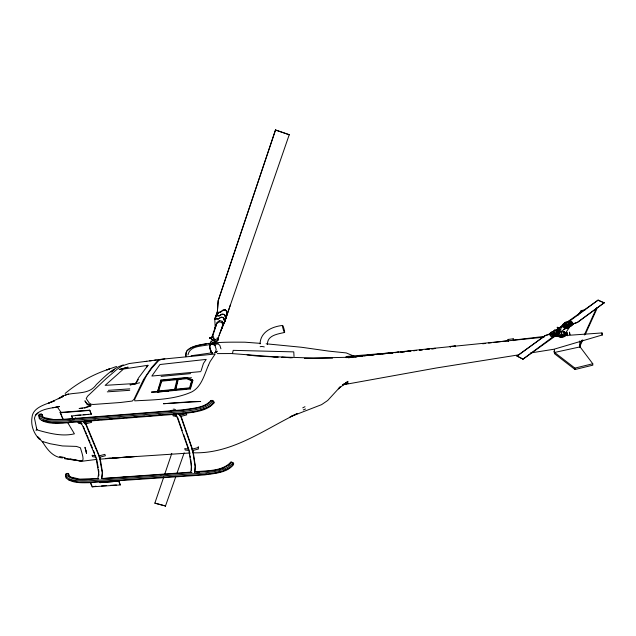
<?xml version="1.0" encoding="UTF-8"?>
<svg xmlns="http://www.w3.org/2000/svg" width="636" height="636" viewBox="0 0 636 636"><rect width="100%" height="100%" fill="white"/><g stroke="black" fill="none" stroke-linecap="round" stroke-linejoin="round"><path stroke-width="0.95" d="M559.752 332.978A2.226 1.336 -4.4 0 0 560.873 334.894L561.31 334.949L561.318 333.407M275.515 129.998L289.253 134.737L275.515 129.998L218.172 300.772L217.329 312.077L214.904 319.002L218.299 318.906L220.66 317.348A2.377 1.852 15.3 0 1 223.959 318.39L224.786 321.689L221.336 329.702L223.236 324.098L224.786 321.689L230.494 304.588M550.506 333.693L550.347 333.089L551.77 334.743A2.552 1.534 -4.7 0 0 553.392 335.53L555.013 335.339L555.085 336.333L553.455 336.42L555.085 336.333L558.01 334.194L555.959 335.84L555.864 334.6L554.139 334.687A2.305 1.383 -4.6 0 1 552.605 333.948L552.446 333.129L551.237 332.318L549.281 333.972L551.507 336.436L554.004 336.198L551.515 336.563L549.369 334.067L545.108 335.577L516.996 356.073L522.935 359.197L555.864 334.663L557.859 332.541L556.373 333.773L554.823 333.964L553.479 333.312L553.264 331.3L554.767 330.211L557.804 331.674L558.098 334.973M191.476 470.545L191.285 463.183M42.803 416.906L42.429 414.911L41.459 414.108L40.004 414.139L38.915 414.982L39.289 418.663C45.744 424.172 55.038 423.242 62.932 423.115L183.685 413.631C193.916 411.921 206.692 411.516 213.895 403.017L214.022 402.103L213.235 400.974L211.017 400.465C204.363 408.073 192.644 408.153 183.383 409.807L62.892 419.347L53.678 419.529L43.836 417.566M90.805 405.903L90.535 404.894L86.862 403.534L84.906 400.807L87.14 404.544L90.805 405.903L84.556 408.113M42.429 414.911L42.604 417.455M69.292 476.181L68.879 474.138L67.972 473.415L66.589 473.47L65.54 474.265L65.961 477.914C72.146 483.352 81.13 482.803 88.817 482.708L204.792 474.893C214.563 473.351 227.012 472.985 233.603 464.534L233.007 462.674L230.86 462.118C222.004 471.681 206.708 470.402 194.767 471.872L194.521 472.222L195.109 466.387L192.629 450.558L181.125 417.431L178.454 413.821M98.747 475.927L98.93 474.011M572.098 323.16L573.203 323.947L577.496 322.404L604.2 302.768L598.102 300.12L567.574 321.816L569.188 321.721A2.536 1.503 -4.3 0 1 570.818 322.484L572.384 324.217L571.494 325.672M168.413 391.22L151.408 392.126L158.388 391.744L158.738 388.437L157.402 392.102L190.395 388.97L192.843 380.598L192.581 379.899L186.722 377.482L160.908 380.026L157.402 392.102M530.527 352.972L554.028 349.22L602.212 334.989L601.998 332.938L565.404 335.538M560.968 327.818L560.698 330.307A2.043 1.177 52.4 0 0 559.283 328.836A2.043 1.177 52.4 0 0 557.987 329.003L561.938 326.125A2.035 1.185 52.3 0 1 563.242 325.95A2.035 1.185 52.3 0 1 564.649 327.413L562.637 326.602L560.968 327.818L559.831 327.27M210.882 401.38L211.017 400.465M215.143 327.421L212.09 336.468L212.225 337.573L216.725 323.605L219.253 321.729L219.595 320.472L222.314 321.339L223.236 324.098M275.523 129.839L218.188 300.597L217.417 311.68L217.504 311.282L216.113 315.838L218.983 312.435L220.493 312.189L223.109 310.161L225.494 310.201L226.559 311.258L226.909 315.082L224.778 321.617L223.729 318.485A2.178 1.693 15.3 0 0 220.613 317.499L218.339 319.081L215.326 318.604L214.777 319.28L215.238 327.779L217.043 322.444L219.595 320.472M230.86 462.118L228.952 465.194M187.986 354.896C190.116 344.283 204.657 346.97 212.639 343.607L209.196 343.869M267.422 344.434C267.271 335.379 277.113 334.178 284.594 332.445M260.06 343.893C260.394 331.905 272.025 326.57 282.551 325.457M186.316 352.185L185.943 356.438M556.524 330.37L556.691 329.575A2.353 1.359 52.4 0 1 558.177 329.376A2.353 1.359 52.4 0 1 559.807 331.07L559.934 332.882A2.353 1.359 52.4 0 1 558.44 333.073M556.691 330.513L556.834 329.822A2.059 1.185 52.4 0 1 558.138 329.647A2.059 1.185 52.4 0 1 559.561 331.133L559.672 332.723M557.39 334.568L557.478 335.434L559.044 332.588L558.79 331.698L557.971 332.39L557.231 332.087L557.144 331.221L558.034 330.68L556.715 330.044L558.034 330.68M563.679 325.425L564.625 323.875M565.905 328.168L565.802 326.586A2.051 1.2 52.3 0 0 564.37 325.107A2.051 1.2 52.3 0 0 563.059 325.282M568.433 322.206A2.29 1.359 -4.3 0 1 569.975 322.929L570.15 323.724L571.295 324.392L571.486 326.022L567.845 327.015L569.339 325.775L569.403 326.713L567.328 328.232L568.505 327.373L566.668 327.612L566.565 326.022L568.29 324.034L566.843 324.161M213.41 338.853L216.057 339.68L213.41 338.853L213.728 337.39L212.599 335.736M232.53 353.25L233.197 350.349L293.768 351.875L294.031 356.494M212.416 353.465L211.033 352.416L209.578 347.28L210.238 344.513L213.314 343.83L215.405 345.682M220.923 348.774L219.865 345.404L217.997 343.734L210.397 344.195L209.737 346.962L211.414 352.265L212.798 353.314M192.843 380.598L186.372 378.007L177.937 378.833L175.377 389.28L174.622 389.359L177.19 378.913L161.465 380.455L158.11 391.045L158.388 391.744L161.298 391.45M175.647 389.979L178.207 379.533L177.937 378.833M226.122 317.42L225.804 318.644L224.977 315.408A2.385 1.86 15.4 0 0 221.678 314.359L219.317 315.925L217.894 316.076L216.335 315.615L215.906 316.005L216.399 314.526M221.042 330.784L221.916 327.548M217.687 339.282L222.854 325.537L221.98 322.587L222.314 321.339M212.225 337.573L212.758 335.609M214.896 328.534L215.31 327.373M215.532 326.697L215.827 325.632M215.517 351.891L216.2 349.41L215.167 346.032L213.076 344.179L210.397 344.195M211.025 338.622L209.451 338.129L210.802 337.509M209.602 338.559L209.522 337.883M160.415 382.936L160.908 380.026M214.936 328.868L215.334 327.421M154.85 503.14L165.503 505.994L154.85 503.14L163.778 476.936M189.814 388.524L189.544 387.825L191.778 380.241L192.04 380.94L186.634 378.706L178.207 379.533M190.927 384.732L191.762 381.894M190.395 388.97L190.132 388.27L192.581 379.899M192.056 450.693L198.384 449.048L198.281 446.607M572.257 324.829L572.265 324.026L571.398 324.845L569.975 323.048A2.536 1.503 -4.3 0 0 568.346 322.277M219.11 335.649L219.547 334.226M158.388 391.744L161.735 381.155L161.465 380.455M158.984 387.658L159.962 384.557M201.135 370.693L203.456 363.379L206.215 359.396L159.978 364.515L151.853 376.043L200.849 371.607M90.582 483.273L92.117 486.818L120.276 484.942L118.892 481.126L99.924 482.645L118.892 481.126M81.893 460.703C85.041 460.893 80.915 450.01 80.422 447.792L76.455 446.416L62.4 445.947L50.125 443.737L41.928 441.312L37.572 436.733L40.314 439.206M164.74 474.13L171.799 453.373M210.27 343.392L211.128 340.864A3.244 2.059 18.9 0 0 213.561 342.732M216.105 324.813L216.669 323.183M219.77 333.51L221.63 328.621M222.195 326.483L223.069 323.955M289.285 134.586L226.909 315.082L226.615 311.107L224.659 309.772L223.149 310.01L220.533 312.038L217.242 312.467L218.983 312.435L216.335 315.615M165.432 506.161L175.894 476.332M176.872 473.542L184.146 452.872M71.518 415.952L73.013 418.989L71.518 415.952L91.346 414.139L89.724 410.172L60.221 412.43L62.892 419.347M91.258 414.378L89.724 410.172M35.942 430.23L36.801 429.491L34.479 418.138L35.616 414.799C41.722 408.487 51.285 408.328 59.418 406.523L52.804 407.787M67.829 422.821L74.412 433.816C62.09 436.821 48.733 433.227 36.681 429.809L36.522 428.084M92.117 486.818L96.068 486.19M572.217 324.909L573.203 323.947M571.08 321.355L568.584 321.315L571.072 321.228L573.275 323.772L571.502 321.434M222.274 326.729L225.184 320.17M579.587 345.42L581.948 340.204M584.317 334.997L596.632 307.872L596.695 309.255L585.176 334.655M582.815 339.863L579.666 346.811L579.913 347.542M216.661 314.423L215.222 317.849L215.691 317.269M135.643 383.484L138.489 377.999L147.989 365.287L123.519 369.031L105.147 385.352L135.643 383.484L138.33 379.525M146.383 367.656L147.989 365.287M565.491 333.041L570.54 325.839M577.846 315.392L581.225 310.575L585.072 309.899M455.066 345.865L450.201 346.445M217.894 339.759L217.226 340.61A3.275 2.075 19 0 1 214.229 340.785A3.275 2.075 19 0 1 211.772 338.901L211.637 337.796M233.746 463.724C227.044 472.349 214.372 472.787 204.402 474.337L88.269 482.183L79.015 482.223L68.545 479.838M211.923 336.786L211.16 337.756L211.311 339.02A3.744 2.369 19 0 0 214.117 341.166A3.744 2.369 19 0 0 217.544 340.976L218.299 339.998L218.14 338.734M231.806 462.006C223.196 471.697 208.067 470.902 196.158 472.278M233.007 462.674C226.392 471.125 213.935 471.483 204.148 473.033L88.03 480.896C80.7 480.919 72.138 481.611 66.041 476.762L65.54 474.265M214.022 402.103C206.7 410.777 193.694 411.261 183.248 412.987L62.336 422.503L52.724 422.686L41.92 420.507M211.987 400.298C205.054 408.352 192.795 408.59 183.041 410.276L62.304 419.832C55.062 419.903 46.659 420.865 40.426 416.397L40.004 414.139M213.235 400.974C206.024 409.473 193.225 409.878 182.985 411.595L62.074 421.135C54.545 421.223 45.784 422.177 39.368 417.423L38.915 414.982M186.865 350.881C192.072 345.952 199.768 345.213 206.533 343.877M174.081 413.408L177.357 417.725L188.948 450.821L191.436 466.641L190.832 472.476L191.086 472.119L101.386 478.558L102.237 472.802L99.502 457.252L85.955 424.848L82.72 421.342M564.49 324.384L565.817 325.012L564.49 324.384L565.34 323.446L565.245 322.595L564.076 323.454L564.728 323.112M561.993 335.442C562.113 330.521 560.857 342.303 561.787 332.549M35.815 415.181L38.645 412.454M170.583 411.42L171.831 410.244M60.659 397.254C71.391 390.194 87.943 396.904 96.434 384.462C104.495 376.91 112.429 368.172 123.352 364.929M214.642 352.885L216.765 351.47M570.039 320.798L598.102 300.12M215.071 342.709L215.763 342.629M36.681 429.809L37.119 429.459M65.174 393.422C78.252 382.49 93.46 374.207 109.646 368.888L106.824 369.898L116.547 366.455M74.078 419.052L75.644 417.868M557.478 335.434L558.639 334.576L556.54 336.102L554.99 336.213M557.231 332.087L558.4 331.237C557.748 332.262 553.821 330.41 555.371 329.774L554.202 330.625L554.942 330.927M604.2 302.768L577.504 322.277L573.275 323.772M568.29 324.034L567.113 324.885C568.679 323.319 566.573 327.906 567.821 326.196L567.71 324.455L569.188 323.374L569.045 322.468L566.151 321.943L564.665 323.016L564.784 324.757M560.809 331.873L564.76 328.987A2.035 1.185 52.3 0 1 563.456 329.162M553.264 331.3L553.399 332.223L554.743 332.874L556.301 332.763L557.804 331.674M557.852 333.161L558.511 332.819L557.923 333.407M522.935 359.197L555.037 336.237L553.519 336.333M516.996 356.073L545.139 335.721L549.552 334.258M573.354 323.605L572.384 324.217L570.341 322.198L567.574 321.816M569.188 323.374L569.252 324.384L567.765 325.322L571.398 324.606M227.187 469.281L229.97 467.611M215.525 318.843L214.777 319.28L215.254 317.547L215.978 317.181M208.592 406.976L210.063 406.142M60.738 397.333L58.258 398.716L63.155 396.459L48.63 403.129L54.45 400.863C46.412 404.265 32.714 406.945 31.975 417.629C30.735 425.587 33.78 433.307 39.186 439.078M561.342 326.785L560.65 326.594L561.198 326.387M302.744 407.851L304.986 406.714M561.477 326.642L561.954 326.411M214.992 352.63L216.804 352.169M215.795 351.931L217.44 351.223M566.008 327.945L568.505 327.373M343.321 384.168L347.876 382.236L344.68 383.723L347.979 381.322L338.296 388.874L340.244 386.815L327.659 400.521L321.593 404.639L290.064 416.866L297.473 413.503C263.972 429.658 231.886 454.207 192.819 452.776M303.277 409.918L305.558 408.964M561.302 326.491L562.717 325.926M65.365 395.179L68.465 393.946M563.106 325.425L563.035 324.296L564.013 324.527M558.273 328.637C555.506 326.3 559.521 327.468 559.386 329.408M557.231 327.405L558.026 327.643M561.795 326.149L562.622 325.831M562.653 326.268L561.771 326.427M561.93 326.689L562.749 326.363M563.011 325.322C561.874 321.641 567.598 328.963 563.456 323.811L563.504 324.416M564.267 325.521L565.054 325.576M219.698 469.201L224.238 467.571M223.816 470.489L226.344 469.583M61.461 396.506L63.067 395.926M216.741 338.328L218.673 337.637M90.837 405.482L84.58 407.7L79.126 408.487L82.744 408.24M200.062 410.3L206.247 408.129M342.51 384.939L348.123 383.198L344.052 384.16M209.451 338.129L210.731 337.756M553.924 331.324L551.205 332.056L552.62 334.067A2.552 1.526 -4.6 0 0 554.242 334.862L555.864 334.663M191.651 449.278L197.971 447.633M84.652 422.781L91.043 421.127L91.64 422.32L85.256 423.974M179.765 415.34L186.253 413.654L186.753 414.871L181.196 416.318M98.652 455.98L104.884 454.366L105.361 455.75L99.129 457.371M214.881 473.12L220.446 471.705M554.369 349.554L554.584 352.455L574.92 368.109L592.768 363.76L592.839 365.175L575.008 369.516L554.687 353.847L553.853 351.191M550.45 333.813L550.386 333.002L552.684 335.49L555.013 335.339M554.584 352.455L580.088 346.882L592.768 363.76M139.666 382.793L129.975 384.891L136.032 383.906M553.471 335.697L554.974 335.379M342.828 384.86L436.511 367.958L517.791 354.999M191.158 355.755L212.257 352.781M82.561 461.187L96.799 459.383M212.917 403.184L213.895 403.017M144.889 361.606L146.805 361.32M149.683 360.898L151.607 360.62M154.484 360.191L156.281 359.936M158.078 359.682L164.875 358.871M187.739 412.653L189.6 412.406M192.382 412.033L194.242 411.786M205.094 474.361L207.05 474.114M209.991 473.74L211.947 473.494M508.132 340.379L508.045 339.449L513.228 338.829L513.411 339.894M482.708 343.79L485.65 343.44M488.591 343.082L491.533 342.732M493.496 342.502L508.204 340.737L508.291 341.27M513.427 340.578L513.387 340.117L544.67 336.365M232.657 464.646L233.603 464.534M348.194 357.289L435 348.178M345.952 357.639L374.389 354.729M376.353 354.522L380.272 354.125M382.236 353.918L386.163 353.521M388.119 353.322L393.024 352.813M394.988 352.614L398.907 352.209M400.871 352.01L404.798 351.613M406.754 351.406L410.681 351.008M413.623 350.706L416.564 350.404M425.389 349.498L429.316 349.092L425.357 349.506M431.272 348.894L435.199 348.488L432.242 348.798M348.576 357.416L362.361 355.993M364.325 355.794L368.268 355.389M370.231 355.182L374.175 354.777M376.138 354.578L385.98 353.56M388.938 353.258L392.873 352.853M394.845 352.646L398.78 352.241M400.744 352.042L404.687 351.636M406.65 351.43L410.594 351.024M413.543 350.722L416.493 350.42M158.11 391.045L189.544 387.825M157.219 391.633L190.132 388.27M165.185 391.053L167.125 390.854M171.982 390.353L173.922 390.154M184.146 389.105L186.038 388.914M434.897 348.194L544.066 337.183M348.13 357.782L350.094 357.591M354.999 357.106L356.955 356.915M179.638 378.905L181.61 378.714M187.541 378.126L191.492 377.736M161.735 381.155L177.46 379.613M161.131 376.369L190.625 373.618M214.698 344.036L217.997 343.734M561.397 335.657L562.335 335.57M554.202 330.625L555.649 330.497M346.008 356.518L398.088 352.249M401.038 352.002L404.965 351.684M408.9 351.358L410.864 351.199M60.054 412.796L89.628 410.419M75.565 415.395L80.494 414.998M83.459 414.767L88.388 414.37M173.056 409.242L174.328 409.139L175.639 409.942M68.863 422.209L71.542 421.994M77.282 421.549L78.784 421.43M84.675 420.968L87.625 420.73M93.516 420.269L95.48 420.118M101.378 419.649L104.32 419.418M109.233 419.037L112.182 418.806M117.096 418.416L120.045 418.186M125.936 417.725L127.9 417.566M133.799 417.105L136.74 416.874M141.653 416.485L144.603 416.254M149.516 415.865L152.457 415.634M158.356 415.173L160.32 415.022M166.211 414.553L168.182 414.402M174.121 413.933L175.671 413.813M182.174 413.305L184.027 413.154M189.926 452.991L105.489 458.54L110.322 458.206M99.709 459.168L136.462 456.425L120.975 457.483M165.909 380.145L167.832 380.01M108.398 390.329L129.808 388.866M107.301 391.84L129.744 390.321M112.262 458.079L119.035 457.618M98.85 478.892C88.428 479.099 76.272 482.072 67.058 475.776L66.589 473.47M102.937 478.614L191.937 472.564M122.661 477.35L124.632 477.215M160.153 474.798L162.124 474.671M197.828 472.238L199.593 472.119M101.522 485.952L106.482 485.618M110.441 485.355L116.388 484.958M567.622 321.903L569.125 321.808M555.792 336.118L557.724 336.007M348.361 357.273L313.325 358.052L272.812 356.716M55.086 422.789L63.521 422.63M304.382 358.378L332.556 358.108M217.281 353.608L231.361 353.544L277.948 357.106M277.988 357.106L257.54 356.112L247.094 354.904M281.851 357.273L292.457 357.734M209.673 338.312L211.096 338.376M281.732 357.281L291.177 357.71M561.993 334.695L562.669 334.727A2.226 1.336 -4.4 0 0 563.329 332.652M260.227 343.345L244.908 342.192C229.286 342.128 213.37 341.802 198.042 345.253C192.43 346.652 184.337 349.291 185.863 356.716M266.15 343.798L301.631 347.28L328.963 351.144L346.246 352.916L354.3 356.295M176.577 415.197L172.714 414.72L173.231 415.936L177.086 416.413M80.7 422.519L77.966 422.153L78.57 423.338L81.305 423.703M188.526 449.103L184.75 448.587L185.163 450.002L188.94 450.519M95.67 455.813L92.085 455.289L92.57 456.672L96.155 457.197M81.67 461.164L64.522 458.699M76.082 479.003L77.854 479.266M65.317 458.413L82.004 461.227L70.032 458.882M57.2 406.794L60.818 412.041M62.551 457.912C52.756 457.268 46.913 449.08 42.254 441.448L42.819 441.964M64.323 458.262L66.096 458.612M59.553 456.433L65.269 457.769M45.522 418.44L48.916 419.347M70.358 476.976L79.898 479.131L98.135 478.447L97.825 478.797L98.691 473.049L95.941 457.507L82.314 425.126L79.063 421.628M74.428 478.518L71.137 477.541L68.402 475.537L67.972 473.415M216.502 315.48L219.293 315.75L221.733 314.216L224.063 314.375L225.176 315.305L225.716 318.549L224.977 315.408M224.739 309.486L225.605 309.764M219.253 321.729L221.98 322.587M569.49 332.072L570.039 334.735M602.077 302.076L604.192 302.895M601.266 301.718L598.11 300.256M564.665 323.016L567.71 324.455M561.493 326.053L564.649 327.413M551.11 336.587L551.531 336.802M571.557 324.614L572.328 324.996M516.965 355.929L522.919 359.062M213.044 343.679L209.967 344.362M572.567 323.732L573.131 324.122M44.679 418.218L41.849 416.183L41.459 414.108M550.124 334.878L550.569 335.315M550.116 334.759L550.561 335.188M80.645 422.296L82.068 423.671M83.594 421.326L86.21 424.363L100.067 457.745L102.563 472.802L102.038 478.558L101.696 478.208M174.789 413.408L176.546 415.531M179.153 413.821L181.324 416.946L193.09 451.067L195.371 466.403L195.045 472.238L194.767 471.872M513.387 340.117L513.483 340.65M601.998 332.938L602.197 335.124M508.045 339.449L508.22 340.514M557.216 327.23L558.813 329.186M60.221 412.43L61.923 416.365M62.312 417.264L63.099 419.068M90.733 482.899L91.886 485.562M83.324 426.43L84.453 429.117M85.208 430.906L86.337 433.585M87.084 435.374L88.213 438.053M88.968 439.842L90.097 442.529M90.845 444.31L92.347 447.887M93.476 450.574L94.605 453.253M118.805 481.373L120.276 484.942M209.578 347.28L211.414 352.265M177.563 417.24L182.214 430.54M183.709 434.801L189.075 450.137M215.548 342.804L214.276 339.831L215.199 342.844M223.729 318.485L224.786 321.689M558.813 328.43L559.283 329.313M561.024 331.261L561.532 333.097M567.328 334.194L567.161 333.669L567.169 334.139M96.68 458.969L98.23 467.706M450.248 346.389L450.407 347.304M569.252 324.384L569.045 322.468M455.114 345.801L455.265 346.715M569.26 325.807L569.403 326.713M189.409 451.337L189.846 454.072M190.132 455.893L190.418 457.713M190.705 459.542L191.142 462.277M567.527 335.037L566.986 332.374L567.002 333.32M98.572 469.646L98.906 472.198M508.204 340.737L508.243 341.198M569.506 333.018L569.649 334.592M567.431 334.997L567.511 335.784M513.228 338.829L513.308 339.759M554.743 332.874L554.823 333.964M553.399 332.223L553.479 333.312M551.237 332.318L551.309 333.256M556.301 332.763L556.373 333.773M556.46 334.941L556.54 336.102M554.767 330.211L554.831 331.078M558.79 331.698L558.901 333.288M557.907 331.595L558.018 333.177M566.565 326.022L566.668 327.612M566.151 321.943L566.215 322.953M564.561 323.096L564.665 324.678M574.92 368.109L575.008 369.516M579.754 340.976L580.088 346.882M581.225 310.575L581.264 311.266M260.156 346.723A3.673 1.51 11.2 0 1 264.274 346.93M559.02 333.057A2.059 1.185 52.4 0 1 558.368 332.89M564.545 328.613A2.345 1.367 52.3 0 0 566.048 328.422L565.929 326.61A2.345 1.367 52.3 0 0 564.299 324.916A2.345 1.367 52.3 0 0 562.804 325.123M563.106 331.889A4.5 2.703 -4.3 0 1 566.143 334.711A4.5 2.703 -4.3 0 1 561.819 337.231A4.5 2.703 -4.3 0 1 557.295 335.283M563.091 331.595A4.508 2.703 -4.4 0 1 566.127 334.409A4.508 2.703 -4.4 0 1 561.795 336.929A4.508 2.703 -4.4 0 1 557.271 334.981M563.599 331.849A3.546 2.123 -4.4 0 1 565.173 333.685A3.546 2.123 -4.4 0 1 563.21 335.554M561.413 335.856A3.546 2.123 -4.4 0 1 558.281 333.208M562.773 331.881A3.546 2.123 -4.4 0 1 564.323 335.228A3.546 2.123 -4.4 0 1 558.48 335.053M208.401 365.342C204.331 374.723 201.532 386.744 191.865 391.863C174.057 399.885 153.904 399.774 134.776 400.847L134.729 399.233L146.383 375.812L152.02 367.878L158.658 360.628L161.027 359.491L164.04 358.998L215.159 354.021L210.111 361.582L208.401 365.342M143.505 379.605L134.021 399.265L132.264 401.054L120.339 402.509L93.564 404.448L91.194 404.289L89.135 402.89L86.202 398.573L87.506 396.26L106.268 378.507L117.191 369.174L122.096 365.915L129.195 363.538L158.547 359.738L151.376 367.823L143.505 379.605M113.272 370.319L111.061 372.044L114.202 369.651L113.272 370.319M127.987 367.203L119.29 369.54L127.987 367.203M422.447 349.8L419.506 350.102L422.399 349.808M192.454 401.594L163.388 403.717L200.65 401.475L192.454 401.594M85.908 450.312L84.954 447.299L86.504 453.388L85.908 450.312M282.599 326.666A3.657 0.429 74.3 0 0 284.451 332.413A3.657 0.429 74.3 0 0 283.664 327.763A3.657 0.429 74.3 0 0 282.599 326.666"/></g></svg>
